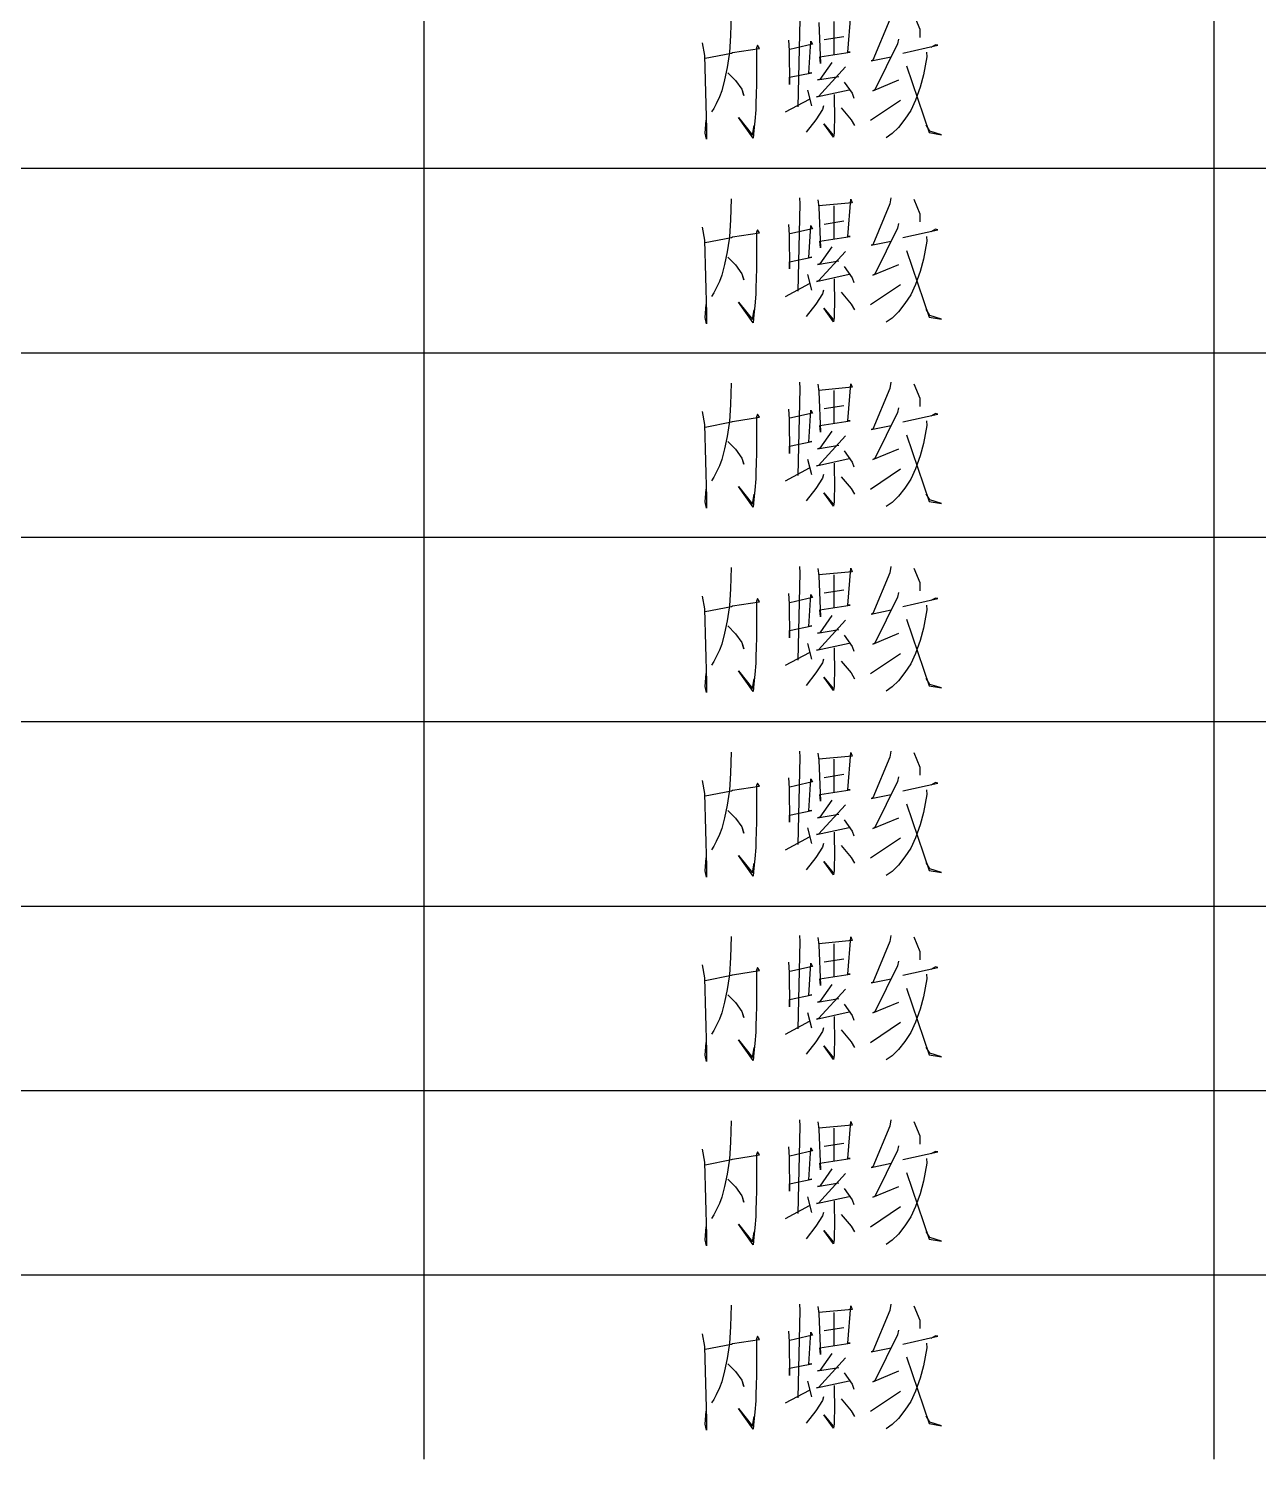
# Model space of a CAD drawing. Extents: x 0 to 2376, y 0 to 3364.
# Drawn here: x 1996 to 2182.8, y 1949.7 to 2166.9 of the extents above; entities that cross this region are included whole.
import ezdxf

# ---------------------------------------------------------------- set-up
doc = ezdxf.new("R2010")
doc.units = 0
doc.header["$MEASUREMENT"] = 0
doc.layers.add('6', color=7, linetype='Continuous')
doc.layers.add('9', color=7, linetype='Continuous')

# ---------------------------------------------------------------- blocks, each defined once
blk = doc.blocks.new('BLKENT193')
at = {"layer": '9', "color": 2, "linetype": 'Continuous'}
for p, q in [((2102.69, 2169.11), (2102.59, 2165.89)), ((2113.15, 2168.32), (2112.84, 2155.07)), ((2118.27, 2168.01), (2118.27, 2162.99)), ((2120.42, 2163.38), (2120.89, 2169.03)), ((2126.8, 2168.32), (2124.24, 2162.13)), ((2130.46, 2169.03), (2131.35, 2166.83)), ((2102.59, 2165.89), (2102.43, 2163.3)), ((2116.03, 2167.85), (2116.29, 2161.65)), ((2116.81, 2165.26), (2119.79, 2165.73)), ((2131.35, 2166.83), (2131.35, 2165.58)), ((2098.3, 2164.79), (2098.67, 2162.83)), ((2102.9, 2163.3), (2107.03, 2163.93)), ((2106.72, 2164.4), (2106.56, 2164.01)), ((2106.56, 2164.01), (2106.56, 2160.71)), ((2107.03, 2163.93), (2106.72, 2164.4)), ((2111.42, 2165.18), (2111.53, 2163.62)), ((2111.53, 2163.62), (2111.58, 2158.44)), ((2115.03, 2164.56), (2111.63, 2163.77)), ((2114.51, 2160.16), (2114.82, 2165.03)), ((2114.82, 2165.03), (2115.03, 2164.56)), ((2127.95, 2164.63), (2124.5, 2157.65)), ((2128.1, 2165.34), (2127.95, 2164.63)), ((2128.78, 2163.22), (2134.07, 2164.4)), ((2133.75, 2164.48), (2133.02, 2164.09)), ((2134.07, 2164.4), (2133.75, 2164.48)), ((2098.67, 2162.83), (2098.98, 2151.69)), ((2098.77, 2162.44), (2102.75, 2163.22)), ((2102.38, 2162.99), (2102.07, 2161.03)), ((2102.43, 2163.3), (2102.38, 2162.99)), ((2102.75, 2163.22), (2102.9, 2163.3)), ((2116.18, 2162.67), (2120.78, 2163.38)), ((2116.29, 2161.65), (2116.18, 2162.67)), ((2118.01, 2161.81), (2116.18, 2159.22)), ((2120.78, 2163.38), (2120.42, 2163.38)), ((2123.97, 2162.05), (2127.01, 2162.67)), ((2124.24, 2162.13), (2123.97, 2162.05)), ((2132.44, 2162.67), (2131.92, 2159.93)), ((2132.39, 2163.38), (2132.44, 2162.67)), ((2102.07, 2161.03), (2101.7, 2159.14)), ((2102.17, 2160.24), (2103.37, 2159.07)), ((2106.56, 2160.71), (2106.56, 2157.89)), ((2111.58, 2159.54), (2114.93, 2160.24)), ((2111.58, 2158.44), (2111.58, 2159.54)), ((2114.93, 2160.24), (2114.51, 2160.16)), ((2115.82, 2159.14), (2119.06, 2159.69)), ((2116.18, 2159.22), (2115.82, 2159.14)), ((2120.05, 2161.11), (2115.97, 2156.63)), ((2129.31, 2161.26), (2132.76, 2151.14)), ((2131.92, 2159.93), (2131.4, 2158.05)), ((2101.28, 2157.5), (2100.92, 2156.56)), ((2101.7, 2159.14), (2101.28, 2157.5)), ((2103.37, 2159.07), (2104.31, 2157.73)), ((2104.31, 2157.73), (2104.63, 2156.79)), ((2104.63, 2156.79), (2104.42, 2157.5)), ((2106.51, 2157.58), (2106.46, 2154.99)), ((2106.56, 2157.89), (2106.51, 2157.58)), ((2114.3, 2157.58), (2114.88, 2155.22)), ((2115.66, 2156.56), (2120.63, 2157.65)), ((2119.84, 2158.83), (2121.1, 2157.11)), ((2121.1, 2157.11), (2121.31, 2156.4)), ((2124.24, 2157.5), (2128.16, 2159.14)), ((2124.5, 2157.65), (2124.24, 2157.5)), ((2131.4, 2158.05), (2130.72, 2156.09)), ((2100.08, 2154.83), (2099.71, 2154.28)), ((2100.44, 2155.54), (2100.08, 2154.83)), ((2100.92, 2156.56), (2100.44, 2155.54)), ((2106.46, 2154.99), (2106.46, 2154.6)), ((2110.95, 2154.28), (2114.61, 2156.24)), ((2115.97, 2156.63), (2115.66, 2156.56)), ((2116.71, 2155.22), (2116.55, 2154.67)), ((2118.33, 2156.95), (2118.38, 2153.03)), ((2119.42, 2154.91), (2120.94, 2153.11)), ((2123.87, 2153.03), (2128.42, 2156.09)), ((2130.72, 2156.09), (2129.99, 2154.52)), ((2098.77, 2151.07), (2098.88, 2153.03)), ((2106.04, 2150.28), (2103.79, 2153.42)), ((2103.79, 2153.42), (2105.93, 2150.75)), ((2106.3, 2152.87), (2106.14, 2151.46)), ((2106.46, 2154.6), (2106.3, 2152.87)), ((2115.56, 2153.11), (2114.09, 2151.22)), ((2116.55, 2154.67), (2115.56, 2153.11)), ((2118.38, 2153.03), (2118.33, 2152.01)), ((2120.94, 2153.11), (2121.41, 2152.24)), ((2129.1, 2153.18), (2128.1, 2151.93)), ((2129.99, 2154.52), (2129.1, 2153.18)), ((2098.98, 2150.13), (2098.77, 2151.07)), ((2098.98, 2151.69), (2098.98, 2150.13)), ((2105.93, 2150.75), (2106.2, 2152.24)), ((2106.14, 2151.46), (2106.04, 2150.28)), ((2118.22, 2150.44), (2116.76, 2152.48)), ((2116.76, 2152.48), (2118.17, 2150.75)), ((2118.33, 2151.07), (2118.22, 2150.44)), ((2118.33, 2152.01), (2118.33, 2151.07)), ((2127.16, 2150.99), (2126.22, 2150.36)), ((2128.1, 2151.93), (2127.16, 2150.99)), ((2132.86, 2151.38), (2132.34, 2152.32)), ((2132.76, 2151.14), (2134.64, 2150.83)), ((2134.64, 2150.83), (2132.86, 2151.38))]:
    blk.add_line(p, q, dxfattribs=at)
blk = doc.blocks.new('BLKENT194')
at = {"layer": '9', "color": 2, "linetype": 'Continuous'}
for p, q in [((2102.69, 2141.11), (2102.59, 2137.89)), ((2113.15, 2140.32), (2112.84, 2127.07)), ((2113.1, 2141.26), (2113.15, 2140.32)), ((2115.87, 2140.95), (2116.03, 2139.85)), ((2121.1, 2140.48), (2116.03, 2140.01)), ((2116.03, 2139.85), (2116.29, 2133.65)), ((2118.27, 2140.01), (2118.27, 2134.99)), ((2120.42, 2135.38), (2120.89, 2141.03)), ((2120.89, 2141.03), (2121.1, 2140.48)), ((2126.8, 2140.32), (2124.24, 2134.13)), ((2126.95, 2141.26), (2126.8, 2140.32)), ((2130.46, 2141.03), (2131.35, 2138.83)), ((2102.59, 2137.89), (2102.43, 2135.3)), ((2116.81, 2137.26), (2119.79, 2137.73)), ((2131.35, 2138.83), (2131.35, 2137.58)), ((2098.3, 2136.79), (2098.67, 2134.83)), ((2102.43, 2135.3), (2102.38, 2134.99)), ((2102.75, 2135.22), (2102.9, 2135.3)), ((2102.9, 2135.3), (2107.03, 2135.93)), ((2106.72, 2136.4), (2106.56, 2136.01)), ((2106.56, 2136.01), (2106.56, 2132.71)), ((2107.03, 2135.93), (2106.72, 2136.4)), ((2111.42, 2137.18), (2111.53, 2135.62)), ((2111.53, 2135.62), (2111.58, 2130.44)), ((2115.03, 2136.56), (2111.63, 2135.77)), ((2114.51, 2132.16), (2114.82, 2137.03)), ((2114.82, 2137.03), (2115.03, 2136.56)), ((2116.18, 2134.67), (2120.78, 2135.38)), ((2120.78, 2135.38), (2120.42, 2135.38)), ((2127.95, 2136.63), (2124.5, 2129.65)), ((2128.1, 2137.34), (2127.95, 2136.63)), ((2128.78, 2135.22), (2134.07, 2136.4)), ((2132.39, 2135.38), (2132.44, 2134.67)), ((2133.75, 2136.48), (2133.02, 2136.09)), ((2134.07, 2136.4), (2133.75, 2136.48)), ((2098.67, 2134.83), (2098.98, 2123.69)), ((2098.77, 2134.44), (2102.75, 2135.22)), ((2102.38, 2134.99), (2102.07, 2133.03)), ((2120.05, 2133.11), (2115.97, 2128.63)), ((2116.29, 2133.65), (2116.18, 2134.67)), ((2118.01, 2133.81), (2116.18, 2131.22)), ((2123.97, 2134.05), (2127.01, 2134.67)), ((2124.24, 2134.13), (2123.97, 2134.05)), ((2129.31, 2133.26), (2132.76, 2123.14)), ((2132.44, 2134.67), (2131.92, 2131.93)), ((2101.7, 2131.14), (2101.28, 2129.5)), ((2102.07, 2133.03), (2101.7, 2131.14)), ((2102.17, 2132.24), (2103.37, 2131.07)), ((2103.37, 2131.07), (2104.31, 2129.73)), ((2106.56, 2132.71), (2106.56, 2129.89)), ((2111.58, 2131.54), (2114.93, 2132.24)), ((2111.58, 2130.44), (2111.58, 2131.54)), ((2114.93, 2132.24), (2114.51, 2132.16)), ((2115.82, 2131.14), (2119.06, 2131.69)), ((2116.18, 2131.22), (2115.82, 2131.14)), ((2124.24, 2129.5), (2128.16, 2131.14)), ((2131.92, 2131.93), (2131.4, 2130.05)), ((2101.28, 2129.5), (2100.92, 2128.56)), ((2104.31, 2129.73), (2104.63, 2128.79)), ((2104.63, 2128.79), (2104.42, 2129.5)), ((2106.51, 2129.58), (2106.46, 2126.99)), ((2106.56, 2129.89), (2106.51, 2129.58)), ((2114.3, 2129.58), (2114.88, 2127.22)), ((2115.66, 2128.56), (2120.63, 2129.65)), ((2118.33, 2128.95), (2118.38, 2125.03)), ((2119.84, 2130.83), (2121.1, 2129.11)), ((2121.1, 2129.11), (2121.31, 2128.4)), ((2124.5, 2129.65), (2124.24, 2129.5)), ((2131.4, 2130.05), (2130.72, 2128.09)), ((2100.08, 2126.83), (2099.71, 2126.28)), ((2100.44, 2127.54), (2100.08, 2126.83)), ((2100.92, 2128.56), (2100.44, 2127.54)), ((2106.46, 2126.6), (2106.3, 2124.87)), ((2106.46, 2126.99), (2106.46, 2126.6)), ((2110.95, 2126.28), (2114.61, 2128.24)), ((2116.55, 2126.67), (2115.56, 2125.11)), ((2115.97, 2128.63), (2115.66, 2128.56)), ((2116.71, 2127.22), (2116.55, 2126.67)), ((2119.42, 2126.91), (2120.94, 2125.11)), ((2123.87, 2125.03), (2128.42, 2128.09)), ((2130.72, 2128.09), (2129.99, 2126.52)), ((2098.77, 2123.07), (2098.88, 2125.03)), ((2106.04, 2122.28), (2103.79, 2125.42)), ((2103.79, 2125.42), (2105.93, 2122.75)), ((2106.3, 2124.87), (2106.14, 2123.46)), ((2115.56, 2125.11), (2114.09, 2123.22)), ((2118.22, 2122.44), (2116.76, 2124.48)), ((2116.76, 2124.48), (2118.17, 2122.75)), ((2118.38, 2125.03), (2118.33, 2124.01)), ((2120.94, 2125.11), (2121.41, 2124.24)), ((2129.1, 2125.18), (2128.1, 2123.93)), ((2129.99, 2126.52), (2129.1, 2125.18)), ((2098.98, 2122.13), (2098.77, 2123.07)), ((2098.98, 2123.69), (2098.98, 2122.13)), ((2105.93, 2122.75), (2106.2, 2124.24)), ((2106.14, 2123.46), (2106.04, 2122.28)), ((2118.33, 2123.07), (2118.22, 2122.44)), ((2118.33, 2124.01), (2118.33, 2123.07)), ((2127.16, 2122.99), (2126.22, 2122.36)), ((2128.1, 2123.93), (2127.16, 2122.99)), ((2132.86, 2123.38), (2132.34, 2124.32)), ((2132.76, 2123.14), (2134.64, 2122.83)), ((2134.64, 2122.83), (2132.86, 2123.38))]:
    blk.add_line(p, q, dxfattribs=at)
blk = doc.blocks.new('BLKENT195')
at = {"layer": '9', "color": 2, "linetype": 'Continuous'}
for p, q in [((2102.69, 2113.11), (2102.59, 2109.89)), ((2113.15, 2112.32), (2112.84, 2099.07)), ((2113.1, 2113.26), (2113.15, 2112.32)), ((2115.87, 2112.95), (2116.03, 2111.85)), ((2121.1, 2112.48), (2116.03, 2112.01)), ((2116.03, 2111.85), (2116.29, 2105.65)), ((2118.27, 2112.01), (2118.27, 2106.99)), ((2120.42, 2107.38), (2120.89, 2113.03)), ((2120.89, 2113.03), (2121.1, 2112.48)), ((2126.8, 2112.32), (2124.24, 2106.13)), ((2126.95, 2113.26), (2126.8, 2112.32)), ((2130.46, 2113.03), (2131.35, 2110.83)), ((2102.59, 2109.89), (2102.43, 2107.3)), ((2116.81, 2109.26), (2119.79, 2109.73)), ((2128.1, 2109.34), (2127.95, 2108.63)), ((2131.35, 2110.83), (2131.35, 2109.58)), ((2098.3, 2108.79), (2098.67, 2106.83)), ((2098.77, 2106.44), (2102.75, 2107.22)), ((2102.43, 2107.3), (2102.38, 2106.99)), ((2102.75, 2107.22), (2102.9, 2107.3)), ((2102.9, 2107.3), (2107.03, 2107.93)), ((2106.72, 2108.4), (2106.56, 2108.01)), ((2106.56, 2108.01), (2106.56, 2104.71)), ((2107.03, 2107.93), (2106.72, 2108.4)), ((2111.42, 2109.18), (2111.53, 2107.62)), ((2111.53, 2107.62), (2111.58, 2102.44)), ((2115.03, 2108.56), (2111.63, 2107.77)), ((2114.51, 2104.16), (2114.82, 2109.03)), ((2114.82, 2109.03), (2115.03, 2108.56)), ((2116.18, 2106.67), (2120.78, 2107.38)), ((2120.78, 2107.38), (2120.42, 2107.38)), ((2127.95, 2108.63), (2124.5, 2101.65)), ((2128.78, 2107.22), (2134.07, 2108.4)), ((2132.39, 2107.38), (2132.44, 2106.67)), ((2133.75, 2108.48), (2133.02, 2108.09)), ((2134.07, 2108.4), (2133.75, 2108.48)), ((2098.67, 2106.83), (2098.98, 2095.69)), ((2102.07, 2105.03), (2101.7, 2103.14)), ((2102.38, 2106.99), (2102.07, 2105.03)), ((2120.05, 2105.11), (2115.97, 2100.63)), ((2116.29, 2105.65), (2116.18, 2106.67)), ((2118.01, 2105.81), (2116.18, 2103.22)), ((2123.97, 2106.05), (2127.01, 2106.67)), ((2124.24, 2106.13), (2123.97, 2106.05)), ((2129.31, 2105.26), (2132.76, 2095.14)), ((2132.44, 2106.67), (2131.92, 2103.93)), ((2101.7, 2103.14), (2101.28, 2101.5)), ((2102.17, 2104.24), (2103.37, 2103.07)), ((2103.37, 2103.07), (2104.31, 2101.73)), ((2106.56, 2104.71), (2106.56, 2101.89)), ((2111.58, 2103.54), (2114.93, 2104.24)), ((2111.58, 2102.44), (2111.58, 2103.54)), ((2114.93, 2104.24), (2114.51, 2104.16)), ((2115.82, 2103.14), (2119.06, 2103.69)), ((2116.18, 2103.22), (2115.82, 2103.14)), ((2119.84, 2102.83), (2121.1, 2101.11)), ((2124.24, 2101.5), (2128.16, 2103.14)), ((2131.92, 2103.93), (2131.4, 2102.05)), ((2100.92, 2100.56), (2100.44, 2099.54)), ((2101.28, 2101.5), (2100.92, 2100.56)), ((2104.31, 2101.73), (2104.63, 2100.79)), ((2104.63, 2100.79), (2104.42, 2101.5)), ((2106.51, 2101.58), (2106.46, 2098.99)), ((2106.56, 2101.89), (2106.51, 2101.58)), ((2114.3, 2101.58), (2114.88, 2099.22)), ((2115.66, 2100.56), (2120.63, 2101.65)), ((2115.97, 2100.63), (2115.66, 2100.56)), ((2118.33, 2100.95), (2118.38, 2097.03)), ((2121.1, 2101.11), (2121.31, 2100.4)), ((2124.5, 2101.65), (2124.24, 2101.5)), ((2131.4, 2102.05), (2130.72, 2100.09)), ((2100.08, 2098.83), (2099.71, 2098.28)), ((2100.44, 2099.54), (2100.08, 2098.83)), ((2106.46, 2098.6), (2106.3, 2096.87)), ((2106.46, 2098.99), (2106.46, 2098.6)), ((2110.95, 2098.28), (2114.61, 2100.24)), ((2116.55, 2098.67), (2115.56, 2097.11)), ((2116.71, 2099.22), (2116.55, 2098.67)), ((2119.42, 2098.91), (2120.94, 2097.11)), ((2123.87, 2097.03), (2128.42, 2100.09)), ((2129.99, 2098.52), (2129.1, 2097.18)), ((2130.72, 2100.09), (2129.99, 2098.52)), ((2098.77, 2095.07), (2098.88, 2097.03)), ((2106.04, 2094.28), (2103.79, 2097.42)), ((2103.79, 2097.42), (2105.93, 2094.75)), ((2105.93, 2094.75), (2106.2, 2096.24)), ((2106.3, 2096.87), (2106.14, 2095.46)), ((2115.56, 2097.11), (2114.09, 2095.22)), ((2118.22, 2094.44), (2116.76, 2096.48)), ((2116.76, 2096.48), (2118.17, 2094.75)), ((2118.38, 2097.03), (2118.33, 2096.01)), ((2120.94, 2097.11), (2121.41, 2096.24)), ((2129.1, 2097.18), (2128.1, 2095.93)), ((2132.86, 2095.38), (2132.34, 2096.32)), ((2098.98, 2094.13), (2098.77, 2095.07)), ((2098.98, 2095.69), (2098.98, 2094.13)), ((2106.14, 2095.46), (2106.04, 2094.28)), ((2118.33, 2095.07), (2118.22, 2094.44)), ((2118.33, 2096.01), (2118.33, 2095.07)), ((2127.16, 2094.99), (2126.22, 2094.36)), ((2128.1, 2095.93), (2127.16, 2094.99)), ((2132.76, 2095.14), (2134.64, 2094.83)), ((2134.64, 2094.83), (2132.86, 2095.38))]:
    blk.add_line(p, q, dxfattribs=at)
blk = doc.blocks.new('BLKENT196')
at = {"layer": '9', "color": 2, "linetype": 'Continuous'}
for p, q in [((2102.69, 2085.11), (2102.59, 2081.89)), ((2113.15, 2084.32), (2112.84, 2071.07)), ((2113.1, 2085.26), (2113.15, 2084.32)), ((2115.87, 2084.95), (2116.03, 2083.85)), ((2121.1, 2084.48), (2116.03, 2084.01)), ((2116.03, 2083.85), (2116.29, 2077.65)), ((2118.27, 2084.01), (2118.27, 2078.99)), ((2120.42, 2079.38), (2120.89, 2085.03)), ((2120.89, 2085.03), (2121.1, 2084.48)), ((2126.8, 2084.32), (2124.24, 2078.13)), ((2126.95, 2085.26), (2126.8, 2084.32)), ((2130.46, 2085.03), (2131.35, 2082.83)), ((2102.59, 2081.89), (2102.43, 2079.3)), ((2111.42, 2081.18), (2111.53, 2079.62)), ((2114.51, 2076.16), (2114.82, 2081.03)), ((2114.82, 2081.03), (2115.03, 2080.56)), ((2116.81, 2081.26), (2119.79, 2081.73)), ((2128.1, 2081.34), (2127.95, 2080.63)), ((2131.35, 2082.83), (2131.35, 2081.58)), ((2098.3, 2080.79), (2098.67, 2078.83)), ((2098.67, 2078.83), (2098.98, 2067.69)), ((2098.77, 2078.44), (2102.75, 2079.22)), ((2102.38, 2078.99), (2102.07, 2077.03)), ((2102.43, 2079.3), (2102.38, 2078.99)), ((2102.75, 2079.22), (2102.9, 2079.3)), ((2102.9, 2079.3), (2107.03, 2079.93)), ((2106.72, 2080.4), (2106.56, 2080.01)), ((2106.56, 2080.01), (2106.56, 2076.71)), ((2107.03, 2079.93), (2106.72, 2080.4)), ((2111.53, 2079.62), (2111.58, 2074.44)), ((2115.03, 2080.56), (2111.63, 2079.77)), ((2116.18, 2078.67), (2120.78, 2079.38)), ((2120.78, 2079.38), (2120.42, 2079.38)), ((2127.95, 2080.63), (2124.5, 2073.65)), ((2128.78, 2079.22), (2134.07, 2080.4)), ((2132.39, 2079.38), (2132.44, 2078.67)), ((2133.75, 2080.48), (2133.02, 2080.09)), ((2134.07, 2080.4), (2133.75, 2080.48)), ((2102.07, 2077.03), (2101.7, 2075.14)), ((2106.56, 2076.71), (2106.56, 2073.89)), ((2120.05, 2077.11), (2115.97, 2072.63)), ((2116.29, 2077.65), (2116.18, 2078.67)), ((2118.01, 2077.81), (2116.18, 2075.22)), ((2123.97, 2078.05), (2127.01, 2078.67)), ((2124.24, 2078.13), (2123.97, 2078.05)), ((2129.31, 2077.26), (2132.76, 2067.14)), ((2132.44, 2078.67), (2131.92, 2075.93)), ((2101.7, 2075.14), (2101.28, 2073.5)), ((2102.17, 2076.24), (2103.37, 2075.07)), ((2103.37, 2075.07), (2104.31, 2073.73)), ((2111.58, 2075.54), (2114.93, 2076.24)), ((2111.58, 2074.44), (2111.58, 2075.54)), ((2114.93, 2076.24), (2114.51, 2076.16)), ((2115.82, 2075.14), (2119.06, 2075.69)), ((2116.18, 2075.22), (2115.82, 2075.14)), ((2119.84, 2074.83), (2121.1, 2073.11)), ((2124.24, 2073.5), (2128.16, 2075.14)), ((2131.92, 2075.93), (2131.4, 2074.05)), ((2100.92, 2072.56), (2100.44, 2071.54)), ((2101.28, 2073.5), (2100.92, 2072.56)), ((2104.31, 2073.73), (2104.63, 2072.79)), ((2104.63, 2072.79), (2104.42, 2073.5)), ((2106.51, 2073.58), (2106.46, 2070.99)), ((2106.56, 2073.89), (2106.51, 2073.58)), ((2114.3, 2073.58), (2114.88, 2071.22)), ((2115.66, 2072.56), (2120.63, 2073.65)), ((2115.97, 2072.63), (2115.66, 2072.56)), ((2118.33, 2072.95), (2118.38, 2069.03)), ((2121.1, 2073.11), (2121.31, 2072.4)), ((2124.5, 2073.65), (2124.24, 2073.5)), ((2131.4, 2074.05), (2130.72, 2072.09)), ((2100.08, 2070.83), (2099.71, 2070.28)), ((2100.44, 2071.54), (2100.08, 2070.83)), ((2106.46, 2070.6), (2106.3, 2068.87)), ((2106.46, 2070.99), (2106.46, 2070.6)), ((2110.95, 2070.28), (2114.61, 2072.24)), ((2116.55, 2070.67), (2115.56, 2069.11)), ((2116.71, 2071.22), (2116.55, 2070.67)), ((2119.42, 2070.91), (2120.94, 2069.11)), ((2123.87, 2069.03), (2128.42, 2072.09)), ((2129.99, 2070.52), (2129.1, 2069.18)), ((2130.72, 2072.09), (2129.99, 2070.52)), ((2098.77, 2067.07), (2098.88, 2069.03)), ((2106.04, 2066.28), (2103.79, 2069.42)), ((2103.79, 2069.42), (2105.93, 2066.75)), ((2105.93, 2066.75), (2106.2, 2068.24)), ((2106.3, 2068.87), (2106.14, 2067.46)), ((2115.56, 2069.11), (2114.09, 2067.22)), ((2118.22, 2066.44), (2116.76, 2068.48)), ((2116.76, 2068.48), (2118.17, 2066.75)), ((2118.38, 2069.03), (2118.33, 2068.01)), ((2118.33, 2068.01), (2118.33, 2067.07)), ((2120.94, 2069.11), (2121.41, 2068.24)), ((2129.1, 2069.18), (2128.1, 2067.93)), ((2132.86, 2067.38), (2132.34, 2068.32)), ((2098.98, 2066.13), (2098.77, 2067.07)), ((2098.98, 2067.69), (2098.98, 2066.13)), ((2106.14, 2067.46), (2106.04, 2066.28)), ((2118.33, 2067.07), (2118.22, 2066.44)), ((2127.16, 2066.99), (2126.22, 2066.36)), ((2128.1, 2067.93), (2127.16, 2066.99)), ((2132.76, 2067.14), (2134.64, 2066.83)), ((2134.64, 2066.83), (2132.86, 2067.38))]:
    blk.add_line(p, q, dxfattribs=at)
blk = doc.blocks.new('BLKENT197')
at = {"layer": '9', "color": 2, "linetype": 'Continuous'}
for p, q in [((2102.69, 2057.11), (2102.59, 2053.89)), ((2113.1, 2057.26), (2113.15, 2056.32)), ((2126.95, 2057.26), (2126.8, 2056.32)), ((2113.15, 2056.32), (2112.84, 2043.07)), ((2115.87, 2056.95), (2116.03, 2055.85)), ((2121.1, 2056.48), (2116.03, 2056.01)), ((2116.03, 2055.85), (2116.29, 2049.65)), ((2118.27, 2056.01), (2118.27, 2050.99)), ((2120.42, 2051.38), (2120.89, 2057.03)), ((2120.89, 2057.03), (2121.1, 2056.48)), ((2126.8, 2056.32), (2124.24, 2050.13)), ((2130.46, 2057.03), (2131.35, 2054.83)), ((2098.3, 2052.79), (2098.67, 2050.83)), ((2102.59, 2053.89), (2102.43, 2051.3)), ((2111.42, 2053.18), (2111.53, 2051.62)), ((2114.51, 2048.16), (2114.82, 2053.03)), ((2114.82, 2053.03), (2115.03, 2052.56)), ((2116.81, 2053.26), (2119.79, 2053.73)), ((2128.1, 2053.34), (2127.95, 2052.63)), ((2131.35, 2054.83), (2131.35, 2053.58)), ((2098.67, 2050.83), (2098.98, 2039.69)), ((2098.77, 2050.44), (2102.75, 2051.22)), ((2102.38, 2050.99), (2102.07, 2049.03)), ((2102.43, 2051.3), (2102.38, 2050.99)), ((2102.75, 2051.22), (2102.9, 2051.3)), ((2102.9, 2051.3), (2107.03, 2051.93)), ((2106.72, 2052.4), (2106.56, 2052.01)), ((2106.56, 2052.01), (2106.56, 2048.71)), ((2107.03, 2051.93), (2106.72, 2052.4)), ((2111.53, 2051.62), (2111.58, 2046.44)), ((2115.03, 2052.56), (2111.63, 2051.77)), ((2116.18, 2050.67), (2120.78, 2051.38)), ((2116.29, 2049.65), (2116.18, 2050.67)), ((2120.78, 2051.38), (2120.42, 2051.38)), ((2123.97, 2050.05), (2127.01, 2050.67)), ((2127.95, 2052.63), (2124.5, 2045.65)), ((2128.78, 2051.22), (2134.07, 2052.4)), ((2132.44, 2050.67), (2131.92, 2047.93)), ((2132.39, 2051.38), (2132.44, 2050.67)), ((2133.75, 2052.48), (2133.02, 2052.09)), ((2134.07, 2052.4), (2133.75, 2052.48)), ((2102.07, 2049.03), (2101.7, 2047.14)), ((2106.56, 2048.71), (2106.56, 2045.89)), ((2120.05, 2049.11), (2115.97, 2044.63)), ((2118.01, 2049.81), (2116.18, 2047.22)), ((2124.24, 2050.13), (2123.97, 2050.05)), ((2129.31, 2049.26), (2132.76, 2039.14)), ((2101.7, 2047.14), (2101.28, 2045.5)), ((2102.17, 2048.24), (2103.37, 2047.07)), ((2103.37, 2047.07), (2104.31, 2045.73)), ((2111.58, 2047.54), (2114.93, 2048.24)), ((2111.58, 2046.44), (2111.58, 2047.54)), ((2114.93, 2048.24), (2114.51, 2048.16)), ((2115.82, 2047.14), (2119.06, 2047.69)), ((2116.18, 2047.22), (2115.82, 2047.14)), ((2119.84, 2046.83), (2121.1, 2045.11)), ((2124.24, 2045.5), (2128.16, 2047.14)), ((2131.92, 2047.93), (2131.4, 2046.05)), ((2100.92, 2044.56), (2100.44, 2043.54)), ((2101.28, 2045.5), (2100.92, 2044.56)), ((2104.31, 2045.73), (2104.63, 2044.79)), ((2104.63, 2044.79), (2104.42, 2045.5)), ((2106.51, 2045.58), (2106.46, 2042.99)), ((2106.56, 2045.89), (2106.51, 2045.58)), ((2110.95, 2042.28), (2114.61, 2044.24)), ((2114.3, 2045.58), (2114.88, 2043.22)), ((2115.66, 2044.56), (2120.63, 2045.65)), ((2115.97, 2044.63), (2115.66, 2044.56)), ((2118.33, 2044.95), (2118.38, 2041.03)), ((2121.1, 2045.11), (2121.31, 2044.4)), ((2123.87, 2041.03), (2128.42, 2044.09)), ((2124.5, 2045.65), (2124.24, 2045.5)), ((2130.72, 2044.09), (2129.99, 2042.52)), ((2131.4, 2046.05), (2130.72, 2044.09)), ((2100.08, 2042.83), (2099.71, 2042.28)), ((2100.44, 2043.54), (2100.08, 2042.83)), ((2106.46, 2042.6), (2106.3, 2040.87)), ((2106.46, 2042.99), (2106.46, 2042.6)), ((2116.55, 2042.67), (2115.56, 2041.11)), ((2116.71, 2043.22), (2116.55, 2042.67)), ((2119.42, 2042.91), (2120.94, 2041.11)), ((2129.99, 2042.52), (2129.1, 2041.18)), ((2098.77, 2039.07), (2098.88, 2041.03)), ((2106.04, 2038.28), (2103.79, 2041.42)), ((2103.79, 2041.42), (2105.93, 2038.75)), ((2105.93, 2038.75), (2106.2, 2040.24)), ((2106.3, 2040.87), (2106.14, 2039.46)), ((2115.56, 2041.11), (2114.09, 2039.22)), ((2118.22, 2038.44), (2116.76, 2040.48)), ((2116.76, 2040.48), (2118.17, 2038.75)), ((2118.38, 2041.03), (2118.33, 2040.01)), ((2118.33, 2040.01), (2118.33, 2039.07)), ((2120.94, 2041.11), (2121.41, 2040.24)), ((2128.1, 2039.93), (2127.16, 2038.99)), ((2129.1, 2041.18), (2128.1, 2039.93)), ((2132.86, 2039.38), (2132.34, 2040.32)), ((2098.98, 2038.13), (2098.77, 2039.07)), ((2098.98, 2039.69), (2098.98, 2038.13)), ((2106.14, 2039.46), (2106.04, 2038.28)), ((2118.33, 2039.07), (2118.22, 2038.44)), ((2127.16, 2038.99), (2126.22, 2038.36)), ((2132.76, 2039.14), (2134.64, 2038.83)), ((2134.64, 2038.83), (2132.86, 2039.38))]:
    blk.add_line(p, q, dxfattribs=at)
blk = doc.blocks.new('BLKENT198')
at = {"layer": '9', "color": 2, "linetype": 'Continuous'}
for p, q in [((2102.69, 2029.11), (2102.59, 2025.89)), ((2113.1, 2029.26), (2113.15, 2028.32)), ((2115.87, 2028.95), (2116.03, 2027.85)), ((2120.42, 2023.38), (2120.89, 2029.03)), ((2120.89, 2029.03), (2121.1, 2028.48)), ((2126.95, 2029.26), (2126.8, 2028.32)), ((2130.46, 2029.03), (2131.35, 2026.83)), ((2113.15, 2028.32), (2112.84, 2015.07)), ((2121.1, 2028.48), (2116.03, 2028.01)), ((2116.03, 2027.85), (2116.29, 2021.65)), ((2118.27, 2028.01), (2118.27, 2022.99)), ((2126.8, 2028.32), (2124.24, 2022.13)), ((2131.35, 2026.83), (2131.35, 2025.58)), ((2098.3, 2024.79), (2098.67, 2022.83)), ((2102.59, 2025.89), (2102.43, 2023.3)), ((2111.42, 2025.18), (2111.53, 2023.62)), ((2115.03, 2024.56), (2111.63, 2023.77)), ((2114.51, 2020.16), (2114.82, 2025.03)), ((2114.82, 2025.03), (2115.03, 2024.56)), ((2116.81, 2025.26), (2119.79, 2025.73)), ((2127.95, 2024.63), (2124.5, 2017.65)), ((2128.1, 2025.34), (2127.95, 2024.63)), ((2098.67, 2022.83), (2098.98, 2011.69)), ((2098.77, 2022.44), (2102.75, 2023.22)), ((2102.38, 2022.99), (2102.07, 2021.03)), ((2102.43, 2023.3), (2102.38, 2022.99)), ((2102.75, 2023.22), (2102.9, 2023.3)), ((2102.9, 2023.3), (2107.03, 2023.93)), ((2106.72, 2024.4), (2106.56, 2024.01)), ((2106.56, 2024.01), (2106.56, 2020.71)), ((2107.03, 2023.93), (2106.72, 2024.4)), ((2111.53, 2023.62), (2111.58, 2018.44)), ((2116.18, 2022.67), (2120.78, 2023.38)), ((2116.29, 2021.65), (2116.18, 2022.67)), ((2120.78, 2023.38), (2120.42, 2023.38)), ((2123.97, 2022.05), (2127.01, 2022.67)), ((2128.78, 2023.22), (2134.07, 2024.4)), ((2132.44, 2022.67), (2131.92, 2019.93)), ((2132.39, 2023.38), (2132.44, 2022.67)), ((2133.75, 2024.48), (2133.02, 2024.09)), ((2134.07, 2024.4), (2133.75, 2024.48)), ((2102.07, 2021.03), (2101.7, 2019.14)), ((2102.17, 2020.24), (2103.37, 2019.07)), ((2106.56, 2020.71), (2106.56, 2017.89)), ((2111.58, 2019.54), (2114.93, 2020.24)), ((2114.93, 2020.24), (2114.51, 2020.16)), ((2120.05, 2021.11), (2115.97, 2016.63)), ((2118.01, 2021.81), (2116.18, 2019.22)), ((2124.24, 2022.13), (2123.97, 2022.05)), ((2129.31, 2021.26), (2132.76, 2011.14)), ((2101.7, 2019.14), (2101.28, 2017.5)), ((2103.37, 2019.07), (2104.31, 2017.73)), ((2111.58, 2018.44), (2111.58, 2019.54)), ((2115.82, 2019.14), (2119.06, 2019.69)), ((2116.18, 2019.22), (2115.82, 2019.14)), ((2119.84, 2018.83), (2121.1, 2017.11)), ((2124.24, 2017.5), (2128.16, 2019.14)), ((2131.4, 2018.05), (2130.72, 2016.09)), ((2131.92, 2019.93), (2131.4, 2018.05)), ((2100.92, 2016.56), (2100.44, 2015.54)), ((2101.28, 2017.5), (2100.92, 2016.56)), ((2104.31, 2017.73), (2104.63, 2016.79)), ((2104.63, 2016.79), (2104.42, 2017.5)), ((2106.51, 2017.58), (2106.46, 2014.99)), ((2106.56, 2017.89), (2106.51, 2017.58)), ((2110.95, 2014.28), (2114.61, 2016.24)), ((2114.3, 2017.58), (2114.88, 2015.22)), ((2115.66, 2016.56), (2120.63, 2017.65)), ((2115.97, 2016.63), (2115.66, 2016.56)), ((2118.33, 2016.95), (2118.38, 2013.03)), ((2121.1, 2017.11), (2121.31, 2016.4)), ((2123.87, 2013.03), (2128.42, 2016.09)), ((2124.5, 2017.65), (2124.24, 2017.5)), ((2130.72, 2016.09), (2129.99, 2014.52)), ((2100.08, 2014.83), (2099.71, 2014.28)), ((2100.44, 2015.54), (2100.08, 2014.83)), ((2106.46, 2014.6), (2106.3, 2012.87)), ((2106.46, 2014.99), (2106.46, 2014.6)), ((2116.55, 2014.67), (2115.56, 2013.11)), ((2116.71, 2015.22), (2116.55, 2014.67)), ((2119.42, 2014.91), (2120.94, 2013.11)), ((2129.99, 2014.52), (2129.1, 2013.18)), ((2098.77, 2011.07), (2098.88, 2013.03)), ((2098.98, 2011.69), (2098.98, 2010.13)), ((2106.04, 2010.28), (2103.79, 2013.42)), ((2103.79, 2013.42), (2105.93, 2010.75)), ((2105.93, 2010.75), (2106.2, 2012.24)), ((2106.14, 2011.46), (2106.04, 2010.28)), ((2106.3, 2012.87), (2106.14, 2011.46)), ((2115.56, 2013.11), (2114.09, 2011.22)), ((2118.22, 2010.44), (2116.76, 2012.48)), ((2116.76, 2012.48), (2118.17, 2010.75)), ((2118.38, 2013.03), (2118.33, 2012.01)), ((2118.33, 2012.01), (2118.33, 2011.07)), ((2120.94, 2013.11), (2121.41, 2012.24)), ((2128.1, 2011.93), (2127.16, 2010.99)), ((2129.1, 2013.18), (2128.1, 2011.93)), ((2132.86, 2011.38), (2132.34, 2012.32)), ((2098.98, 2010.13), (2098.77, 2011.07)), ((2118.33, 2011.07), (2118.22, 2010.44)), ((2127.16, 2010.99), (2126.22, 2010.36)), ((2132.76, 2011.14), (2134.64, 2010.83)), ((2134.64, 2010.83), (2132.86, 2011.38))]:
    blk.add_line(p, q, dxfattribs=at)
blk = doc.blocks.new('BLKENT199')
at = {"layer": '9', "color": 2, "linetype": 'Continuous'}
for p, q in [((2102.69, 2001.11), (2102.59, 1997.89)), ((2113.1, 2001.26), (2113.15, 2000.32)), ((2115.87, 2000.95), (2116.03, 1999.85)), ((2120.42, 1995.38), (2120.89, 2001.03)), ((2120.89, 2001.03), (2121.1, 2000.48)), ((2126.95, 2001.26), (2126.8, 2000.32)), ((2130.46, 2001.03), (2131.35, 1998.83)), ((2113.15, 2000.32), (2112.84, 1987.07)), ((2121.1, 2000.48), (2116.03, 2000.01)), ((2116.03, 1999.85), (2116.29, 1993.65)), ((2118.27, 2000.01), (2118.27, 1994.99)), ((2126.8, 2000.32), (2124.24, 1994.13)), ((2131.35, 1998.83), (2131.35, 1997.58)), ((2098.3, 1996.79), (2098.67, 1994.83)), ((2102.59, 1997.89), (2102.43, 1995.3)), ((2106.72, 1996.4), (2106.56, 1996.01)), ((2107.03, 1995.93), (2106.72, 1996.4)), ((2111.42, 1997.18), (2111.53, 1995.62)), ((2115.03, 1996.56), (2111.63, 1995.77)), ((2114.51, 1992.16), (2114.82, 1997.03)), ((2114.82, 1997.03), (2115.03, 1996.56)), ((2116.81, 1997.26), (2119.79, 1997.73)), ((2127.95, 1996.63), (2124.5, 1989.65)), ((2128.1, 1997.34), (2127.95, 1996.63)), ((2128.78, 1995.22), (2134.07, 1996.4)), ((2133.75, 1996.48), (2133.02, 1996.09)), ((2134.07, 1996.4), (2133.75, 1996.48)), ((2098.67, 1994.83), (2098.98, 1983.69)), ((2098.77, 1994.44), (2102.75, 1995.22)), ((2102.38, 1994.99), (2102.07, 1993.03)), ((2102.43, 1995.3), (2102.38, 1994.99)), ((2102.75, 1995.22), (2102.9, 1995.3)), ((2102.9, 1995.3), (2107.03, 1995.93)), ((2106.56, 1996.01), (2106.56, 1992.71)), ((2111.53, 1995.62), (2111.58, 1990.44)), ((2116.18, 1994.67), (2120.78, 1995.38)), ((2116.29, 1993.65), (2116.18, 1994.67)), ((2120.78, 1995.38), (2120.42, 1995.38)), ((2123.97, 1994.05), (2127.01, 1994.67)), ((2124.24, 1994.13), (2123.97, 1994.05)), ((2132.44, 1994.67), (2131.92, 1991.93)), ((2132.39, 1995.38), (2132.44, 1994.67)), ((2102.07, 1993.03), (2101.7, 1991.14)), ((2102.17, 1992.24), (2103.37, 1991.07)), ((2106.56, 1992.71), (2106.56, 1989.89)), ((2111.58, 1991.54), (2114.93, 1992.24)), ((2114.93, 1992.24), (2114.51, 1992.16)), ((2120.05, 1993.11), (2115.97, 1988.63)), ((2118.01, 1993.81), (2116.18, 1991.22)), ((2129.31, 1993.26), (2132.76, 1983.14)), ((2131.92, 1991.93), (2131.4, 1990.05)), ((2101.7, 1991.14), (2101.28, 1989.5)), ((2103.37, 1991.07), (2104.31, 1989.73)), ((2106.56, 1989.89), (2106.51, 1989.58)), ((2111.58, 1990.44), (2111.58, 1991.54)), ((2115.82, 1991.14), (2119.06, 1991.69)), ((2116.18, 1991.22), (2115.82, 1991.14)), ((2119.84, 1990.83), (2121.1, 1989.11)), ((2124.24, 1989.5), (2128.16, 1991.14)), ((2131.4, 1990.05), (2130.72, 1988.09)), ((2100.92, 1988.56), (2100.44, 1987.54)), ((2101.28, 1989.5), (2100.92, 1988.56)), ((2104.31, 1989.73), (2104.63, 1988.79)), ((2104.63, 1988.79), (2104.42, 1989.5)), ((2106.51, 1989.58), (2106.46, 1986.99)), ((2110.95, 1986.28), (2114.61, 1988.24)), ((2114.3, 1989.58), (2114.88, 1987.22)), ((2115.66, 1988.56), (2120.63, 1989.65)), ((2115.97, 1988.63), (2115.66, 1988.56)), ((2118.33, 1988.95), (2118.38, 1985.03)), ((2121.1, 1989.11), (2121.31, 1988.4)), ((2123.87, 1985.03), (2128.42, 1988.09)), ((2124.5, 1989.65), (2124.24, 1989.5)), ((2130.72, 1988.09), (2129.99, 1986.52)), ((2100.08, 1986.83), (2099.71, 1986.28)), ((2100.44, 1987.54), (2100.08, 1986.83)), ((2106.04, 1982.28), (2103.79, 1985.42)), ((2103.79, 1985.42), (2105.93, 1982.75)), ((2106.46, 1986.6), (2106.3, 1984.87)), ((2106.46, 1986.99), (2106.46, 1986.6)), ((2116.55, 1986.67), (2115.56, 1985.11)), ((2116.71, 1987.22), (2116.55, 1986.67)), ((2119.42, 1986.91), (2120.94, 1985.11)), ((2129.99, 1986.52), (2129.1, 1985.18)), ((2098.77, 1983.07), (2098.88, 1985.03)), ((2098.98, 1983.69), (2098.98, 1982.13)), ((2105.93, 1982.75), (2106.2, 1984.24)), ((2106.14, 1983.46), (2106.04, 1982.28)), ((2106.3, 1984.87), (2106.14, 1983.46)), ((2115.56, 1985.11), (2114.09, 1983.22)), ((2118.22, 1982.44), (2116.76, 1984.48)), ((2116.76, 1984.48), (2118.17, 1982.75)), ((2118.38, 1985.03), (2118.33, 1984.01)), ((2118.33, 1984.01), (2118.33, 1983.07)), ((2120.94, 1985.11), (2121.41, 1984.24)), ((2128.1, 1983.93), (2127.16, 1982.99)), ((2129.1, 1985.18), (2128.1, 1983.93)), ((2132.86, 1983.38), (2132.34, 1984.32)), ((2134.64, 1982.83), (2132.86, 1983.38)), ((2098.98, 1982.13), (2098.77, 1983.07)), ((2118.33, 1983.07), (2118.22, 1982.44)), ((2127.16, 1982.99), (2126.22, 1982.36)), ((2132.76, 1983.14), (2134.64, 1982.83))]:
    blk.add_line(p, q, dxfattribs=at)
blk = doc.blocks.new('BLKENT200')
at = {"layer": '9', "color": 2, "linetype": 'Continuous'}
for p, q in [((2102.69, 1973.11), (2102.59, 1969.89)), ((2113.1, 1973.26), (2113.15, 1972.32)), ((2115.87, 1972.95), (2116.03, 1971.85)), ((2121.1, 1972.48), (2116.03, 1972.01)), ((2120.42, 1967.38), (2120.89, 1973.03)), ((2120.89, 1973.03), (2121.1, 1972.48)), ((2126.95, 1973.26), (2126.8, 1972.32)), ((2130.46, 1973.03), (2131.35, 1970.83)), ((2113.15, 1972.32), (2112.84, 1959.07)), ((2116.03, 1971.85), (2116.29, 1965.65)), ((2118.27, 1972.01), (2118.27, 1966.99)), ((2126.8, 1972.32), (2124.24, 1966.13)), ((2131.35, 1970.83), (2131.35, 1969.58)), ((2098.3, 1968.79), (2098.67, 1966.83)), ((2102.59, 1969.89), (2102.43, 1967.3)), ((2106.72, 1968.4), (2106.56, 1968.01)), ((2107.03, 1967.93), (2106.72, 1968.4)), ((2111.42, 1969.18), (2111.53, 1967.62)), ((2115.03, 1968.56), (2111.63, 1967.77)), ((2114.51, 1964.16), (2114.82, 1969.03)), ((2114.82, 1969.03), (2115.03, 1968.56)), ((2116.81, 1969.26), (2119.79, 1969.73)), ((2127.95, 1968.63), (2124.5, 1961.65)), ((2128.1, 1969.34), (2127.95, 1968.63)), ((2128.78, 1967.22), (2134.07, 1968.4)), ((2133.75, 1968.48), (2133.02, 1968.09)), ((2134.07, 1968.4), (2133.75, 1968.48)), ((2098.67, 1966.83), (2098.98, 1955.69)), ((2098.77, 1966.44), (2102.75, 1967.22)), ((2102.38, 1966.99), (2102.07, 1965.03)), ((2102.43, 1967.3), (2102.38, 1966.99)), ((2102.75, 1967.22), (2102.9, 1967.3)), ((2102.9, 1967.3), (2107.03, 1967.93)), ((2106.56, 1968.01), (2106.56, 1964.71)), ((2111.53, 1967.62), (2111.58, 1962.44)), ((2116.18, 1966.67), (2120.78, 1967.38)), ((2116.29, 1965.65), (2116.18, 1966.67)), ((2120.78, 1967.38), (2120.42, 1967.38)), ((2123.97, 1966.05), (2127.01, 1966.67)), ((2124.24, 1966.13), (2123.97, 1966.05)), ((2132.44, 1966.67), (2131.92, 1963.93)), ((2132.39, 1967.38), (2132.44, 1966.67)), ((2102.07, 1965.03), (2101.7, 1963.14)), ((2102.17, 1964.24), (2103.37, 1963.07)), ((2106.56, 1964.71), (2106.56, 1961.89)), ((2111.58, 1963.54), (2114.93, 1964.24)), ((2114.93, 1964.24), (2114.51, 1964.16)), ((2115.82, 1963.14), (2119.06, 1963.69)), ((2120.05, 1965.11), (2115.97, 1960.63)), ((2118.01, 1965.81), (2116.18, 1963.22)), ((2129.31, 1965.26), (2132.76, 1955.14)), ((2131.92, 1963.93), (2131.4, 1962.05)), ((2101.28, 1961.5), (2100.92, 1960.56)), ((2101.7, 1963.14), (2101.28, 1961.5)), ((2103.37, 1963.07), (2104.31, 1961.73)), ((2104.31, 1961.73), (2104.63, 1960.79)), ((2104.63, 1960.79), (2104.42, 1961.5)), ((2106.51, 1961.58), (2106.46, 1958.99)), ((2106.56, 1961.89), (2106.51, 1961.58)), ((2111.58, 1962.44), (2111.58, 1963.54)), ((2114.3, 1961.58), (2114.88, 1959.22)), ((2115.66, 1960.56), (2120.63, 1961.65)), ((2116.18, 1963.22), (2115.82, 1963.14)), ((2119.84, 1962.83), (2121.1, 1961.11)), ((2124.24, 1961.5), (2128.16, 1963.14)), ((2124.5, 1961.65), (2124.24, 1961.5)), ((2131.4, 1962.05), (2130.72, 1960.09)), ((2100.44, 1959.54), (2100.08, 1958.83)), ((2100.92, 1960.56), (2100.44, 1959.54)), ((2110.95, 1958.28), (2114.61, 1960.24)), ((2115.97, 1960.63), (2115.66, 1960.56)), ((2118.33, 1960.95), (2118.38, 1957.03)), ((2121.1, 1961.11), (2121.31, 1960.4)), ((2123.87, 1957.03), (2128.42, 1960.09)), ((2130.72, 1960.09), (2129.99, 1958.52)), ((2100.08, 1958.83), (2099.71, 1958.28)), ((2106.04, 1954.28), (2103.79, 1957.42)), ((2103.79, 1957.42), (2105.93, 1954.75)), ((2106.46, 1958.6), (2106.3, 1956.87)), ((2106.46, 1958.99), (2106.46, 1958.6)), ((2116.55, 1958.67), (2115.56, 1957.11)), ((2116.71, 1959.22), (2116.55, 1958.67)), ((2119.42, 1958.91), (2120.94, 1957.11)), ((2129.1, 1957.18), (2128.1, 1955.93)), ((2129.99, 1958.52), (2129.1, 1957.18)), ((2098.77, 1955.07), (2098.88, 1957.03)), ((2098.98, 1954.13), (2098.77, 1955.07)), ((2098.98, 1955.69), (2098.98, 1954.13)), ((2105.93, 1954.75), (2106.2, 1956.24)), ((2106.14, 1955.46), (2106.04, 1954.28)), ((2106.3, 1956.87), (2106.14, 1955.46)), ((2115.56, 1957.11), (2114.09, 1955.22)), ((2118.22, 1954.44), (2116.76, 1956.48)), ((2116.76, 1956.48), (2118.17, 1954.75)), ((2118.33, 1955.07), (2118.22, 1954.44)), ((2118.38, 1957.03), (2118.33, 1956.01)), ((2118.33, 1956.01), (2118.33, 1955.07)), ((2120.94, 1957.11), (2121.41, 1956.24)), ((2127.16, 1954.99), (2126.22, 1954.36)), ((2128.1, 1955.93), (2127.16, 1954.99)), ((2132.86, 1955.38), (2132.34, 1956.32)), ((2132.76, 1955.14), (2134.64, 1954.83)), ((2134.64, 1954.83), (2132.86, 1955.38))]:
    blk.add_line(p, q, dxfattribs=at)
blk = doc.blocks.new('BLKENT190')
at = {"layer": '9'}
for name in ['BLKENT193', 'BLKENT194', 'BLKENT195', 'BLKENT196', 'BLKENT197', 'BLKENT198', 'BLKENT199', 'BLKENT200']:
    blk.add_blockref(name, (0, 0), dxfattribs=at)
blk = doc.blocks.new('BLKENT183')
at = {"layer": '9', "color": 1, "linetype": 'Continuous'}
for p, q in [((2056, 2269.73), (2056, 1949.73)), ((2176, 2269.73), (2176, 1949.73)), ((1616, 2145.73), (2336, 2145.73)), ((1616, 2117.73), (2336, 2117.73)), ((1616, 2089.73), (2336, 2089.73)), ((1616, 2061.73), (2336, 2061.73)), ((1616, 2033.73), (2336, 2033.73)), ((1616, 2005.73), (2336, 2005.73)), ((1616, 1977.73), (2336, 1977.73))]:
    blk.add_line(p, q, dxfattribs=at)
at = {"layer": '9', "color": 7, "linetype": 'Continuous', "const_width": 0.03}
blk.add_lwpolyline([(1616, 1949.73), (2336, 1949.73)], dxfattribs=at)
at = {"layer": '9'}
blk.add_blockref('BLKENT190', (0, 0), dxfattribs=at)

msp = doc.modelspace()

# ---------------------------------------------------------------- block references
at = {"layer": '6'}
msp.add_blockref('BLKENT183', (0, 0), dxfattribs=at)

doc.saveas('drawing.dxf')
